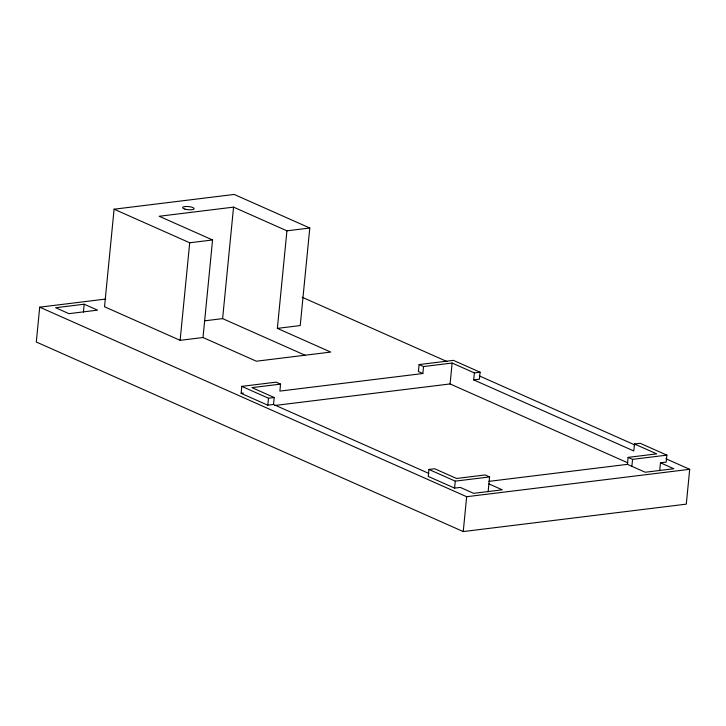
<?xml version="1.0" encoding="UTF-8"?>
<svg xmlns="http://www.w3.org/2000/svg" width="726" height="726" viewBox="0 0 726 726"><rect width="100%" height="100%" fill="white"/><g stroke="black" fill="none" stroke-linecap="round" stroke-linejoin="round"><path stroke-width="1.09" d="M105.842 299.039L39.712 307.171L36.3 342.01L463.242 531.559L686.288 504.143L689.7 469.305L665.869 458.723M83.426 312.089L84.198 304.221L55.603 307.733L68.943 313.659L97.538 310.147L84.198 304.221M277.359 328.379L300.228 325.566L309.793 228.009L234.189 194.441L114.091 209.206L104.526 306.762L180.13 340.331L203.008 337.517L256.378 361.212L330.72 352.074L277.359 328.379L286.924 230.823L233.554 207.128L159.203 216.266L212.573 239.961L203.008 337.517M180.13 340.331L189.704 242.774L114.091 209.206M305.519 355.431L222.619 318.623L233.554 207.128M428.794 473.416L273.52 404.482L267.803 405.19L241.123 393.338L241.803 386.368L276.116 382.157L280.563 384.127L279.882 391.096L422.85 373.527L423.539 366.557L419.093 364.579L418.403 371.549L422.85 373.527M267.803 405.19L268.484 398.22L241.803 386.368M273.52 404.482L274.201 397.512L251.967 387.639L280.563 384.127M488.135 491.765L489.587 476.928L485.14 474.949L456.545 478.47L434.647 468.742L428.93 469.45L428.249 476.419L454.594 488.117L460.311 487.409L473.651 493.335L502.247 489.814L488.907 483.897M627.799 462.843L450.084 383.945L452.135 363.036L423.539 366.557M454.594 488.117L455.275 481.147L428.93 469.45M659.698 470.675L660.469 462.807L666.196 462.108L666.876 455.138L640.187 443.287L634.47 443.994L633.789 450.964L473.688 379.88L474.368 372.91L452.135 363.036M463.242 531.559L466.664 496.711L39.712 307.171M419.093 364.579L453.405 360.359L480.086 372.211L479.405 379.181L473.688 379.88M660.469 462.807L673.819 468.733L645.223 472.245L627.427 464.35L628.117 457.38L656.712 453.868L634.47 443.994M631.874 466.319L632.564 459.358L628.117 457.38M189.704 242.774L212.573 239.961M286.924 230.823L309.793 228.009M204.868 320.801L222.619 318.623M241.123 393.338L243.337 393.065M268.484 398.22L274.201 397.512M474.368 372.91L480.086 372.211M274.655 405.507L450.084 383.945M455.275 481.147L489.587 476.928M632.564 459.358L666.876 455.138M488.961 481.365L627.427 464.35M466.664 496.711L689.7 469.305M302.134 297.233L447.207 361.648M479.332 375.905L634.778 444.92M184.876 209.097A5.817 1.588 5.6 0 0 194.123 208.861A5.817 1.588 5.6 0 0 186.119 206.474A5.817 1.588 5.6 0 0 184.876 209.097"/></g></svg>
